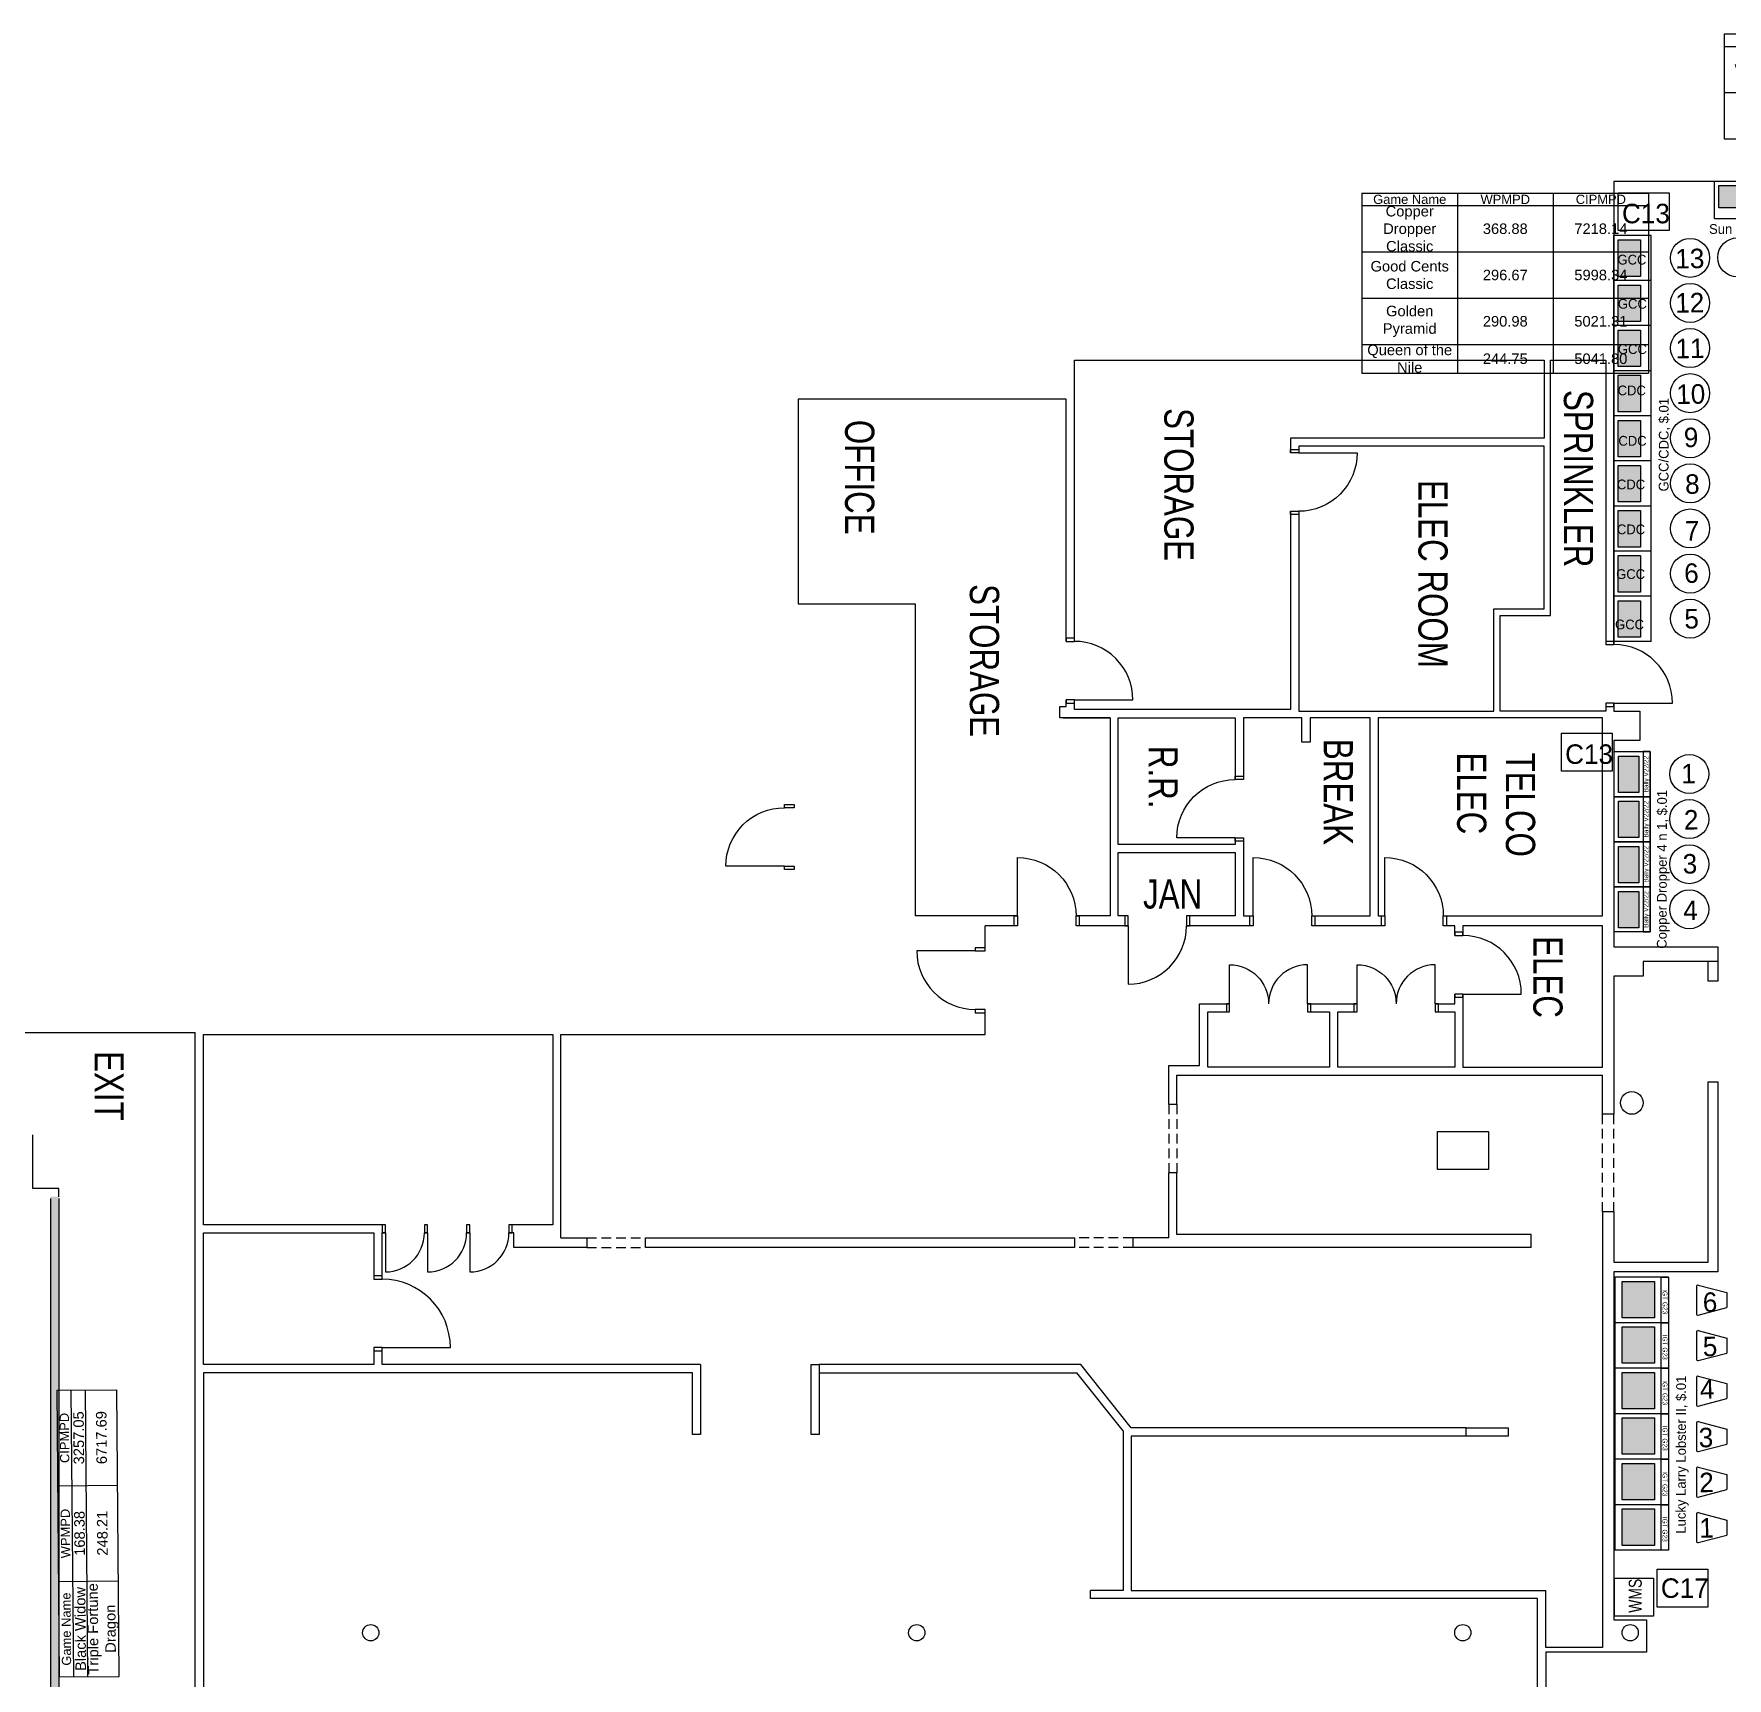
# Model space of a CAD drawing. Header units: inches. Extents: x 3213 to 10275, y -3570 to -435.
# Drawn here: x 8240 to 9282, y -1506 to -494 of the extents above; entities that cross this region are included whole.
import ezdxf
from ezdxf.enums import TextEntityAlignment as Align

# ---------------------------------------------------------------- set-up
doc = ezdxf.new("R2010")
doc.units = ezdxf.units.IN
doc.header["$LTSCALE"] = 24
doc.header["$MEASUREMENT"] = 0
doc.linetypes.add('HIDDEN', pattern=[0.375, 0.25, -0.125])
for name, color, linetype in [('00 Bally Slots', 9, 'Continuous'), ('00 Bank', 7, 'Continuous'), ('00 IGT Slots', 7, 'Continuous'), ('00 PT Enrollment', 7, 'Continuous'), ('00 Themes', 7, 'Continuous'), ('EXT  INWALL', 3, 'Continuous'), ('F1  CLG', 15, 'HIDDEN'), ('F1  COL', 242, 'Continuous'), ('F1  DIM', 4, 'Continuous'), ('F1  DOORS', 1, 'Continuous'), ('F1  WALL', 3, 'Continuous'), ('F1 NOTE', 4, 'Continuous'), ('F1 WALL-HATCH', 161, 'Continuous'), ('Machine Denoms', 7, 'Continuous')]:
    doc.layers.add(name, color=color, linetype=linetype)
doc.layers.get('Machine Denoms').off()
doc.styles.add('ARCHSTYL', font='HAND.SHX', dxfattribs={"width": 0.8})
doc.styles.add('HAND', font='Hand.shx', dxfattribs={"width": 0.8, "height": 0.5})

# ---------------------------------------------------------------- blocks, each defined once
blk = doc.blocks.new('SDG M-9000')
at = {"linetype": 'ByBlock', "lineweight": -3}
h = blk.add_hatch(color=0, dxfattribs=at)
h.dxf.hatch_style = 1
h.set_gradient(color1=(102, 0, 204), tint=0.3199999928474426, name='CYLINDER')
h.paths.add_polyline_path([(16.42563645462405, 24.98971570424715), (2.509755570619745, 24.98971570424715), (2.509755570619745, 2.515556662044219), (16.42563645462405, 2.515556662044219)])
at = {"color": 192, "linetype": 'ByBlock', "lineweight": -3}
blk.add_lwpolyline([(2.509755570619745, 24.98971570424715), (16.42563645462405, 24.98971570424715), (16.42563645462405, 2.515556662044219), (2.509755570619745, 2.515556662044219)], close=True, dxfattribs=at)
at = {"layer": '00 Bally Slots', "color": 192, "ltscale": 25}
for p, q in [((22.86, 27.75), (0, 27.75)), ((0, 0), (0, 27.75)), ((22.86, 0), (22.86, 27.75)), ((22.86, 0), (0, 0))]:
    blk.add_line(p, q, dxfattribs=at)
at = {"layer": '00 Bally Slots', "color": 192}
blk.add_circle((46.84788671963619, 13.95804291804598), 12.01240032576879, dxfattribs=at)
blk = doc.blocks.new('*T349')
at = {"layer": '00 Themes', "linetype": 'ByBlock', "lineweight": -2, "transparency": 16777216}
for p, q in [((-1.580557804109048, 176.4200033174661), (35.16999251648667, 176.7492537880601)), ((0, 0), (-1.580557804109048, 176.4200033174661)), ((36.75055032059572, 0.3292504705939336), (35.16999251648667, 176.7492537880601)), ((0, 0), (36.75055032059572, 0.3292504705939336))]:
    blk.add_line(p, q, dxfattribs=at)
at = {"layer": '00 Themes', "color": 0, "linetype": 'ByBlock', "lineweight": -2, "transparency": 16777216}
for p, q in [((8.7423343413775, 0.07832311818128801), (7.161776537268452, 176.4983264356474)), ((17.484668682755, 0.156646236362576), (15.90411087864595, 176.5766495538287)), ((-1.053705202739366, 117.6133355449774), (35.69684511785636, 117.9425860155714)), ((-0.5268526013696828, 58.80666777248871), (36.22369771922604, 59.13591824308264))]:
    blk.add_line(p, q, dxfattribs=at)
at = {"layer": '00 Themes', "color": 0, "lineweight": -3, "transparency": 16777216, "width": 58.68902777777778, "attachment_point": 5, "rotation": 90.51330272620983}
for s, insert, char_height in [('{\\fArial|b0|i0|c0;CIPMPD', (3.054035667264543, 147.0558309903126), 5.685763888888888), ('{\\fArial|b0|i0|c0;\\c255;3257.05 ', (11.79637000864022, 147.1341541084939), 6.467013888888889), ('{\\fArial|b0|i0|c0;\\c65280;6717.69 ', (25.80047799825115, 147.2596177847001), 6.467013888888889), ('{\\fArial|b0|i0|c0;WPMPD', (3.580888268632407, 88.24916321782393), 5.685763888888888), ('{\\fArial|b0|i0|c0;\\c255;168.38 ', (12.32322261001173, 88.32748633600522), 6.467013888888889), ('{\\fArial|b0|i0|c0;\\c52479;248.21 ', (26.32733059962266, 88.45295001221143), 6.467013888888889), ('{\\fArial|b0|i0|c0;Black Widow', (12.85007521137959, 29.52081856351651), 6.467013888888889), ('{\\fArial|b0|i0|c0;Triple Fortune Dragon', (26.85418320099052, 29.64628223972272), 6.467013888888889), ('{\\fArial|b0|i0|c0;Game Name', (4.107740870003909, 29.44249544533523), 5.685763888888888)]:
    blk.add_mtext(s, dxfattribs=dict(at, insert=insert, char_height=char_height))
blk = doc.blocks.new('*T376')
at = {"layer": '00 Themes', "linetype": 'ByBlock', "lineweight": -2, "transparency": 16777216}
for p, q in [((0, 0), (176.4270833333321, 0)), ((0, 0), (0, -110.7106859652115)), ((176.4270833333321, 0), (176.4270833333321, -110.7106859652115)), ((0, -110.7106859652115), (176.4270833333321, -110.7106859652115))]:
    blk.add_line(p, q, dxfattribs=at)
at = {"layer": '00 Themes', "color": 0, "linetype": 'ByBlock', "lineweight": -2, "transparency": 16777216}
for p, q in [((58.80902777777737, 0), (58.80902777777737, -110.7106859652115)), ((117.6180555555547, 0), (117.6180555555547, -110.7106859652115)), ((0, -7.701018518518481), (176.4270833333321, -7.701018518518481)), ((0, -36.17559533057954), (176.4270833333321, -36.17559533057954)), ((0, -64.6501721426406), (176.4270833333321, -64.6501721426406)), ((0, -93.12474895470166), (176.4270833333321, -93.12474895470166))]:
    blk.add_line(p, q, dxfattribs=at)
at = {"layer": '00 Themes', "color": 0, "lineweight": -3, "transparency": 16777216, "width": 58.68902777777778, "attachment_point": 5}
for s, insert, char_height in [('{\\fArial|b0|i0|c0;Game Name', (29.40451388888869, -3.850509259259184), 5.685763888888888), ('{\\fArial|b0|i0|c0;Copper Dropper Classic', (29.40451388888869, -21.93830692454901), 6.467013888888889), ('{\\fArial|b0|i0|c0;WPMPD', (88.21354166666606, -3.850509259259184), 5.685763888888888), ('{\\fArial|b0|i0|c0;CIPMPD', (147.0225694444434, -3.850509259259184), 5.685763888888888), ('{\\fArial|b0|i0|c0;\\c65280;368.88 ', (88.21354166666606, -21.93830692454901), 6.467013888888889), ('{\\fArial|b0|i0|c0;\\c65280;7218.14 ', (147.0225694444434, -21.93830692454901), 6.467013888888889), ('{\\fArial|b0|i0|c0;Good Cents Classic', (29.40451388888869, -50.41288373661007), 6.467013888888889), ('{\\fArial|b0|i0|c0;\\c52479;296.67 ', (88.21354166666606, -50.41288373661007), 6.467013888888889), ('{\\fArial|b0|i0|c0;\\c52479;5998.34 ', (147.0225694444434, -50.41288373661007), 6.467013888888889), ('{\\fArial|b0|i0|c0;Golden Pyramid', (29.40451388888869, -78.88746054867113), 6.467013888888889), ('{\\fArial|b0|i0|c0;\\c52479;290.98 ', (88.21354166666606, -78.88746054867113), 6.467013888888889), ('{\\fArial|b0|i0|c0;\\c255;5021.31 ', (147.0225694444434, -78.88746054867113), 6.467013888888889), ('{\\fArial|b0|i0|c0;Queen of the Nile', (29.40451388888869, -101.9177174599565), 6.467013888888889), ('{\\fArial|b0|i0|c0;\\c52479;244.75 ', (88.21354166666606, -101.9177174599565), 6.467013888888889), ('{\\fArial|b0|i0|c0;\\c255;5041.80 ', (147.0225694444434, -101.9177174599565), 6.467013888888889)]:
    blk.add_mtext(s, dxfattribs=dict(at, insert=insert, char_height=char_height))
blk = doc.blocks.new('*T377')
at = {"layer": '00 Themes', "linetype": 'ByBlock', "lineweight": -2, "transparency": 16777216}
for p, q in [((0, 0), (176.4270833333321, 0)), ((0, 0), (0, -64.65017214264066)), ((176.4270833333321, 0), (176.4270833333321, -64.65017214264066)), ((0, -64.65017214264066), (176.4270833333321, -64.65017214264066))]:
    blk.add_line(p, q, dxfattribs=at)
at = {"layer": '00 Themes', "color": 0, "linetype": 'ByBlock', "lineweight": -2, "transparency": 16777216}
for p, q in [((58.80902777777737, 0), (58.80902777777737, -64.65017214264066)), ((117.6180555555547, 0), (117.6180555555547, -64.65017214264066)), ((0, -7.701018518518538), (176.4270833333321, -7.701018518518538)), ((0, -36.1755953305796), (176.4270833333321, -36.1755953305796))]:
    blk.add_line(p, q, dxfattribs=at)
at = {"layer": '00 Themes', "color": 0, "lineweight": -3, "transparency": 16777216, "width": 58.68902777777778, "attachment_point": 5}
for s, insert, char_height in [('{\\fArial|b0|i0|c0;Game Name', (29.40451388888869, -3.85050925925924), 5.685763888888888), ('{\\fArial|b0|i0|c0;WPMPD', (88.21354166666606, -3.85050925925924), 5.685763888888888), ('{\\fArial|b0|i0|c0;CIPMPD', (147.0225694444434, -3.85050925925924), 5.685763888888888), ('{\\fArial|b0|i0|c0;Wild Panda', (29.40451388888869, -21.93830692454907), 6.467013888888889), ('{\\fArial|b0|i0|c0;\\c65280;307.64 ', (88.21354166666606, -21.93830692454907), 6.467013888888889), ('{\\fArial|b0|i0|c0;\\c255;4935.54 ', (147.0225694444434, -21.93830692454907), 6.467013888888889), ('{\\fArial|b0|i0|c0;Copper Dropper Classic', (29.40451388888869, -50.41288373661001), 6.467013888888889), ('{\\fArial|b0|i0|c0;\\c52479;271.43 ', (88.21354166666606, -50.41288373661001), 6.467013888888889), ('{\\fArial|b0|i0|c0;\\c65280;9573.00 ', (147.0225694444434, -50.41288373661001), 6.467013888888889)]:
    blk.add_mtext(s, dxfattribs=dict(at, insert=insert, char_height=char_height))
blk = doc.blocks.new('Western Money System')
at = {"layer": 'F1 NOTE', "color": 1}
for p, q in [((-11.67500000000018, 0), (-11.67500000000018, 24)), ((-11.67500000000018, 24), (11.67500000000018, 24)), ((11.67500000000018, 24), (11.67500000000018, 0)), ((11.67500000000018, 0), (-11.67500000000018, 0))]:
    blk.add_line(p, q, dxfattribs=at)
at = {"layer": 'F1 NOTE', "color": 1, "insert": (-9.654485521231436, 15.26752698192649), "char_height": 8, "width": 21.32948552123162, "attachment_point": 1, "style": 'HAND'}
blk.add_mtext('{\\Fhand.shx;WMS}', dxfattribs=at)
blk = doc.blocks.new('IGT G23')
at = {"linetype": 'ByBlock', "lineweight": -3}
h = blk.add_hatch(color=7, dxfattribs=at)
h.set_gradient(color1=(241, 237, 14), color2=(18, 202, 42), tint=1)
h.paths.add_polyline_path([(-33.40950770473864, -26.28231958441029), (-33.40950770473864, -1.810891012981301), (-28.90950770473864, -1.810891012981301), (-28.90950770473864, -26.28231958441029)], flags=9)
h = blk.add_hatch(color=0, dxfattribs=at)
h.dxf.hatch_style = 1
h.set_gradient(color1=(255, 63, 0), tint=0.3199999928474426, name='CYLINDER')
h.paths.add_polyline_path([(-4.530938234460336, -3.064203384183202), (-24.50645686527787, -3.064203384183202), (-24.50645686527787, -25.49565445628468), (-4.530938234460336, -25.49565445628468)])
at = {"color": 0, "linetype": 'ByBlock', "lineweight": -3}
blk.add_lwpolyline([(-24.50645686527787, -3.064203384183202), (-4.530938234460336, -3.064203384183202), (-4.530938234460336, -25.49565445628468), (-24.50645686527787, -25.49565445628468)], close=True, dxfattribs=at)
at = {"layer": '00 IGT Slots', "color": 30, "ltscale": 25}
for p, q in [((-33, 0), (0, 0)), ((-33, -28), (-33, 0)), ((0, -28), (0, 0)), ((-51.29345521104187, -4.752173367691285), (-69, -9.370273792323133)), ((-69, -18.62972620767687), (-69, -9.370273792323133)), ((-50.2880182430672, -22.18254871777754), (-50.2880182430672, -5.682548717777536)), ((-51.28801824306356, -23.18254871778481), (-69.01074992701979, -18.62696296467038)), ((-33, -28), (0, -28))]:
    blk.add_line(p, q, dxfattribs=at)
at = {"layer": '00 IGT Slots', "color": 30, "linetype": 'ByBlock', "lineweight": -3}
blk.add_lwpolyline([(-33, 0), (-28.47948319074931, 0), (-28.47948319074931, -28), (-33, -28)], close=True, dxfattribs=at)
at = {"layer": '00 IGT Slots', "color": 30, "ltscale": 25}
for centre, start, end in [((-51.2880182430672, -5.682548717777536), 0, 90.00000000041689), ((-51.2880182430672, -22.18254871777754), 270, 4.168816632087861e-10)]:
    blk.add_arc(centre, 1, start, end, dxfattribs=at)
at = {"layer": '00 IGT Slots', "color": 7, "linetype": 'ByBlock', "lineweight": -3, "insert": (-32.42048055656778, -20.63477259395586), "char_height": 3, "width": 15.21375761127274, "attachment_point": 1, "rotation": 90, "style": 'HAND'}
blk.add_mtext('IGT G23', dxfattribs=at)
blk = doc.blocks.new('SDG V22-22')
at = {"linetype": 'ByBlock', "lineweight": -3}
h = blk.add_hatch(color=0, dxfattribs=at)
h.dxf.hatch_style = 1
h.set_gradient(color1=(0, 0, 255), color2=(255, 255, 0), tint=1, name='INVSPHERICAL')
h.paths.add_polyline_path([(12.50796900181376, 24.94973572798085), (-0.02769565531707574, 24.94973572798085), (0.01311337688048297, 2.556344570606372), (12.50796900181376, 2.556344570606372)])
at = {"color": 192, "linetype": 'ByBlock', "lineweight": -3}
blk.add_lwpolyline([(-0.02769565531707502, 24.94973572798085), (12.50796900181376, 24.94973572798085), (12.50796900181376, 2.55634457060637), (0.01311337688048297, 2.556344570606371)], close=True, dxfattribs=at)
at = {"layer": '00 Bally Slots', "color": 5, "linetype": 'ByBlock', "lineweight": -3}
for points in [[(-2.800000000000001, 27.75), (19.5, 27.75), (19.5, 0), (-2.800000000000187, 3.428897790702885e-16)], [(19.5, 27.75), (15.09563805837752, 27.75), (15.09563805837752, 5.393609618244355e-16), (19.5, 0)]]:
    blk.add_lwpolyline(points, close=True, dxfattribs=at)
at = {"layer": '00 Bally Slots', "color": 5}
blk.add_circle((43.48788671963619, 13.95804291804598), 12.01240032576879, dxfattribs=at)
at = {"layer": '00 Bally Slots', "color": 7, "linetype": 'ByBlock', "lineweight": -3, "insert": (15.34907472434906, 2.60550041177612), "char_height": 3, "attachment_point": 1, "rotation": 90, "style": 'HAND'}
blk.add_mtext('Bally V22/22', dxfattribs=at)
blk = doc.blocks.new('Bally V22')
at = {"linetype": 'ByBlock', "lineweight": -3}
h = blk.add_hatch(color=0, dxfattribs=at)
h.dxf.hatch_style = 1
h.set_gradient(color1=(255, 63, 0), tint=0.3199999928474426)
h.paths.add_polyline_path([(16.42563645462405, 24.98971570424715), (2.509755570619745, 24.98971570424715), (2.509755570619745, 2.515556662044219), (16.42563645462405, 2.515556662044219)])
at = {"color": 192, "linetype": 'ByBlock', "lineweight": -3}
blk.add_lwpolyline([(2.509755570619745, 24.98971570424715), (16.42563645462405, 24.98971570424715), (16.42563645462405, 2.515556662044219), (2.509755570619745, 2.515556662044219)], close=True, dxfattribs=at)
at = {"layer": '00 Bally Slots', "color": 192, "ltscale": 25}
for p, q in [((22.86, 27.75), (0, 27.75)), ((0, 0), (0, 27.75)), ((22.86, 0), (22.86, 27.75)), ((22.86, 0), (0, 0))]:
    blk.add_line(p, q, dxfattribs=at)
at = {"layer": '00 Bally Slots', "color": 192}
blk.add_circle((46.84788671963619, 13.95804291804598), 12.01240032576879, dxfattribs=at)

msp = doc.modelspace()

# ---------------------------------------------------------------- linework, layer by layer
at = {"color": 7, "linetype": 'ByBlock', "lineweight": -3}
msp.add_line((9276.483627881445, -1055.612702913093), (9276.483627881445, -1055.612702913093), dxfattribs=at)
at = {"layer": '00 Bank'}
for points in [[(9246.471512246502, -614.8525736807169), (9215.1544064726, -614.8341082597981), (9215.164469315048, -591.5529756272517), (9246.471512246502, -591.5714410481596)], [(9211.47495062217, -947.4934469174078), (9180.157844848269, -947.4749814964889), (9180.167907690717, -924.1938488639427), (9211.47495062217, -924.2123142848505)], [(9135.317105773902, -1192.518465420919), (9104, -1192.5), (9104.010062842448, -1169.218867367454), (9135.317105773902, -1169.237332788362)], [(9270.307179641466, -1461.847961576856), (9238.990073867564, -1461.829496155937), (9239.000136710012, -1438.54836352339), (9270.307179641466, -1438.566828944298)]]:
    msp.add_lwpolyline(points, close=True, dxfattribs=at)
at = {"layer": 'EXT  INWALL', "linetype": 'ByBlock', "lineweight": -3}
msp.add_lwpolyline([(9276.483627881445, -1064.612702913093), (9276.483627881445, -1076.612702913093), (9270.483627881445, -1076.612702913093), (9270.483627881445, -1064.612702913093)], dxfattribs=at)
at = {"layer": 'F1  CLG'}
for points in [[(8938.483627881444, -1152.612702913093), (8938.483627881444, -1194.612702913093)], [(8943.483627881444, -1152.612702913093), (8943.483627881444, -1194.612702913093)], [(9205.483627881444, -1218.612702913093), (9205.483627881444, -1158.612702913093)], [(9212.483627881444, -1218.612702913093), (9212.483627881444, -1158.612702913093)], [(8580.483627881444, -1234.612702913093), (8616.483627881444, -1234.612702913093)], [(8916.483627881444, -1234.612702913093), (8880.483627881444, -1234.612702913093)], [(8580.483627881444, -1240.612702913093), (8616.483627881444, -1240.612702913093)], [(8916.483627881444, -1240.612702913093), (8880.483627881444, -1240.612702913093)]]:
    msp.add_lwpolyline(points, dxfattribs=at)
at = {"layer": 'F1  COL'}
for centre, radius in [((9223.483627881444, -1151.612702913093), 7.000000000000001), ((8447.483627881445, -1477.612702913093), 5), ((8783.483627881445, -1477.612702913093), 5), ((9119.483627881444, -1477.612702913093), 5), ((9222.483627881444, -1477.612702913093), 5)]:
    msp.add_circle(centre, radius, dxfattribs=at)
at = {"layer": 'F1  DOORS'}
for points in [[(9013.483627881444, -751.6127029130926), (9013.483627881444, -749.612702913093), (9018.483627881444, -749.612702913093), (9018.483627881444, -751.6127029130926)], [(9013.483627881444, -789.6127029130921), (9013.483627881444, -787.6127029130921), (9018.483627881444, -787.6127029130921), (9018.483627881444, -789.6127029130921)], [(8875.483627881444, -865.612702913093), (8875.483627881444, -867.612702913093), (8880.483627881444, -867.612702913093), (8880.483627881444, -865.612702913093)], [(9207.483627881444, -867.612702913093), (9207.483627881444, -869.6127029130931), (9212.483627881444, -869.6127029130931), (9212.483627881444, -867.612702913093)], [(9207.483627881444, -867.612702913093), (9207.483627881444, -869.6127029130931), (9212.483627881444, -869.6127029130931), (9212.483627881444, -867.612702913093)], [(8875.483627881444, -903.6127029130931), (8875.483627881444, -905.612702913093), (8880.483627881444, -905.612702913093), (8880.483627881444, -903.6127029130931)], [(9207.483627881444, -905.6127029130926), (9207.483627881444, -907.6127029130927), (9212.483627881444, -907.6127029130927), (9212.483627881444, -905.6127029130926)], [(9207.483627881444, -905.6127029130926), (9207.483627881444, -907.6127029130927), (9212.483627881444, -907.6127029130927), (9212.483627881444, -905.6127029130926)], [(8984.483627881444, -950.612702913093), (8984.483627881444, -952.6127029130931), (8979.483627881444, -952.6127029130931), (8979.483627881444, -950.612702913093)], [(8708.000003493917, -967.9999952135768), (8708.000003493917, -969.9999952135768), (8702.000003493917, -969.9999952135768), (8702.000003493917, -967.9999952135768)], [(8984.483627881444, -988.6127029130926), (8984.483627881444, -990.6127029130921), (8979.483627881444, -990.6127029130921), (8979.483627881444, -988.6127029130926)], [(8708.000003493917, -1005.999995213577), (8708.000003493917, -1007.999995213577), (8702.000003493917, -1007.999995213577), (8702.000003493917, -1005.999995213577)], [(8845.483627881444, -1042.612702913093), (8843.483627881444, -1042.612702913093), (8843.483627881444, -1036.612702913093), (8845.483627881444, -1036.612702913093)], [(8883.483627881444, -1042.612702913093), (8881.483627881444, -1042.612702913093), (8881.483627881444, -1036.612702913093), (8883.483627881444, -1036.612702913093)], [(8913.483627881444, -1036.612702913093), (8911.483627881445, -1036.612702913093), (8911.483627881445, -1042.612702913093), (8913.483627881444, -1042.612702913093)], [(8951.483627881444, -1036.612702913093), (8949.483627881444, -1036.612702913093), (8949.483627881444, -1042.612702913093), (8951.483627881444, -1042.612702913093)], [(8990.483627881445, -1042.612702913093), (8988.483627881445, -1042.612702913093), (8988.483627881445, -1036.612702913093), (8990.483627881445, -1036.612702913093)], [(9028.483627881444, -1042.612702913093), (9026.483627881444, -1042.612702913093), (9026.483627881444, -1036.612702913093), (9028.483627881444, -1036.612702913093)], [(9071.483627881444, -1042.612702913093), (9069.483627881444, -1042.612702913093), (9069.483627881444, -1036.612702913093), (9071.483627881444, -1036.612702913093)], [(9109.483627881444, -1042.612702913093), (9107.483627881444, -1042.612702913093), (9107.483627881444, -1036.612702913093), (9109.483627881444, -1036.612702913093)], [(9114.483627881444, -1046.612702913093), (9114.483627881444, -1048.612702913093), (9119.483627881444, -1048.612702913093), (9119.483627881444, -1046.612702913093)], [(8825.483627881444, -1058.112702913093), (8825.483627881444, -1056.112702913093), (8819.483627881444, -1056.112702913093), (8819.483627881444, -1058.112702913093)], [(8973.983627881444, -1095.612702913093), (8975.983627881444, -1095.612702913093), (8975.983627881444, -1090.612702913093), (8973.983627881444, -1090.612702913093)], [(9023.983627881444, -1095.612702913093), (9025.983627881444, -1095.612702913093), (9025.983627881444, -1090.612702913093), (9023.983627881444, -1090.612702913093)], [(9052.483627881444, -1095.612702913093), (9054.483627881444, -1095.612702913093), (9054.483627881444, -1090.612702913093), (9052.483627881444, -1090.612702913093)], [(9102.483627881444, -1095.612702913093), (9104.483627881444, -1095.612702913093), (9104.483627881444, -1090.612702913093), (9102.483627881444, -1090.612702913093)], [(9114.483627881444, -1084.612702913093), (9114.483627881444, -1086.612702913093), (9119.483627881444, -1086.612702913093), (9119.483627881444, -1084.612702913093)], [(8825.483627881444, -1096.112702913093), (8825.483627881444, -1094.112702913093), (8819.483627881444, -1094.112702913093), (8819.483627881444, -1096.112702913093)], [(8456.483627881444, -1226.612702913093), (8454.483627881444, -1226.612702913093), (8454.483627881444, -1231.612702913093), (8456.483627881444, -1231.612702913093)], [(8482.483627881444, -1226.612702913093), (8480.483627881444, -1226.612702913093), (8480.483627881444, -1231.612702913093), (8482.483627881444, -1231.612702913093)], [(8508.483627881444, -1226.612702913093), (8506.483627881444, -1226.612702913093), (8506.483627881444, -1231.612702913093), (8508.483627881444, -1231.612702913093)], [(8534.483627881444, -1226.612702913093), (8532.483627881444, -1226.612702913093), (8532.483627881444, -1231.612702913093), (8534.483627881444, -1231.612702913093)], [(8449.483627881444, -1258.112702913093), (8449.483627881444, -1260.112702913093), (8454.483627881444, -1260.112702913093), (8454.483627881444, -1258.112702913093)], [(8449.483627881444, -1302.112702913093), (8449.483627881444, -1304.112702913093), (8454.483627881444, -1304.112702913093), (8454.483627881444, -1302.112702913093)]]:
    msp.add_lwpolyline(points, close=True, dxfattribs=at)
for points in [[(9018.483627881444, -751.6127029130926), (9054.483627881444, -751.6127029130921, -0.414213562373096), (9018.483627881444, -787.6127029130921, 3.231085104332676e-15)], [(8880.483627881444, -903.6127029130931), (8916.483627881444, -903.6127029130931, 0.414213562373096), (8880.483627881444, -867.612702913093, -3.231085104332676e-15)], [(9212.483627881444, -905.6127029130926), (9248.483627881444, -905.612702913093, 0.414213562373096), (9212.483627881444, -869.6127029130931, -3.231085104332676e-15)], [(9212.483627881444, -905.6127029130926), (9248.483627881444, -905.612702913093, 0.414213562373096), (9212.483627881444, -869.6127029130931, -3.231085104332676e-15)], [(8979.483627881444, -988.6127029130926), (8943.483627881444, -988.612702913093, -0.414213562373096), (8979.483627881444, -952.6127029130931, 3.231085104332676e-15)], [(8702.000003493917, -1005.999995213577), (8666.000003493917, -1005.999995213577, -0.414213562373096), (8702.000003493917, -969.9999952135768, 3.231085104332676e-15)], [(8845.483627881444, -1036.612702913093), (8845.483627881444, -1000.612702913093, -0.414213562373096), (8881.483627881444, -1036.612702913093, 3.231085104332676e-15)], [(8990.483627881445, -1036.612702913093), (8990.483627881444, -1000.612702913093, -0.414213562373096), (9026.483627881444, -1036.612702913093, 3.231085104332676e-15)], [(9071.483627881444, -1036.612702913093), (9071.483627881444, -1000.612702913093, -0.414213562373096), (9107.483627881444, -1036.612702913093, 3.231085104332676e-15)], [(8913.483627881444, -1042.612702913093), (8913.483627881444, -1078.612702913093, 0.414213562373096), (8949.483627881444, -1042.612702913093, -3.231085104332676e-15)], [(9119.483627881444, -1084.612702913093), (9155.483627881444, -1084.612702913093, 0.414213562373096), (9119.483627881444, -1048.612702913093, -3.231085104332676e-15)], [(8819.483627881444, -1058.112702913093), (8783.483627881444, -1058.112702913093, 0.414213562373096), (8819.483627881444, -1094.112702913093, -3.231085104332676e-15)], [(8975.983627881444, -1090.612702913093), (8975.983627881444, -1066.612702913093, -0.414213562373096), (8999.983627881444, -1090.612702913093, 3.231085104332676e-15)], [(9023.983627881444, -1090.612702913093), (9023.983627881444, -1066.612702913093, 0.414213562373096), (8999.983627881444, -1090.612702913093, -3.231085104332676e-15)], [(9054.483627881444, -1090.612702913093), (9054.483627881444, -1066.612702913093, -0.414213562373096), (9078.483627881444, -1090.612702913093, 3.231085104332676e-15)], [(9102.483627881444, -1090.612702913093), (9102.483627881444, -1066.612702913093, 0.414213562373096), (9078.483627881444, -1090.612702913093, -3.231085104332676e-15)], [(8456.483627881444, -1231.612702913093), (8456.483627881444, -1255.612702913093, 0.414213562373096), (8480.483627881444, -1231.612702913093, -3.231085104332676e-15)], [(8482.483627881444, -1231.612702913093), (8482.483627881444, -1255.612702913093, 0.414213562373096), (8506.483627881444, -1231.612702913093, -3.231085104332676e-15)], [(8508.483627881444, -1231.612702913093), (8508.483627881444, -1255.612702913093, 0.414213562373096), (8532.483627881444, -1231.612702913093, -3.231085104332676e-15)], [(8454.483627881444, -1302.112702913093), (8496.483627881444, -1302.112702913093, 0.414213562373096), (8454.483627881444, -1260.112702913093, -3.231085104332676e-15)]]:
    msp.add_lwpolyline(points, format="xyb", dxfattribs=at)
at = {"layer": 'F1  WALL'}
for p, q in [((8250.48362788144, -1210.479134701203), (8250.48362788144, -1647.612702913093)), ((8255.48362788144, -1210.479134701203), (8255.483627881442, -1647.612702913093)), ((8339.483627881444, -1605.612702913093), (8339.483627881444, -1317.612702913093)), ((9121.483627881444, -1351.612702913093), (8915.483627881444, -1351.612702913093)), ((8890.483627881444, -1456.612702913093), (8890.483627881444, -1451.612702913093)), ((9165.483627881444, -1456.612702913093), (8890.483627881444, -1456.612702913093)), ((9165.483627881444, -1574.612702913093), (9165.483627881444, -1456.612702913093))]:
    msp.add_line(p, q, dxfattribs=at)
for points in [[(9212.483627881444, -584.612702913093), (9212.483627881444, -869.6127029130931)], [(9214.483627881444, -584.612702913093), (9212.483627881444, -584.612702913093)], [(9212.483627881444, -584.612702913093), (9212.483627881444, -869.6127029130931)], [(9214.483627881444, -584.612702913093), (9212.483627881444, -584.612702913093)], [(9452.483627881444, -584.612702913093), (9214.483627881444, -584.612702913093)], [(9447.483627881444, -584.612702913093), (9250.483627881444, -584.612702913093)], [(8880.483627881444, -867.612702913093), (8880.483627881444, -694.612702913093), (9169.483627881444, -694.612702913093), (9169.483627881444, -742.612702913093), (9013.483627881444, -742.612702913093), (9013.483627881444, -751.6127029130926)], [(9207.483627881444, -905.6127029130926), (9207.483627881444, -910.6127029130929), (9142.483627881444, -910.6127029130929), (9142.483627881444, -851.612702913093), (9173.483627881444, -851.612702913093), (9173.483627881444, -694.612702913093), (9207.483627881444, -694.612702913093), (9207.483627881444, -869.6127029130931)], [(9207.483627881444, -905.6127029130926), (9207.483627881444, -910.6127029130929), (9142.483627881444, -910.6127029130929), (9142.483627881444, -851.612702913093), (9173.483627881444, -851.612702913093), (9173.483627881444, -694.612702913093), (9207.483627881444, -694.612702913093), (9207.483627881444, -869.6127029130931)], [(8710.483627881444, -718.6127029130926), (8710.483627881444, -844.6127029130931), (8782.483627881444, -844.6127029130931), (8782.483627881444, -1036.612702913093)], [(8875.483627881444, -867.612702913093), (8875.483627881444, -718.612702913093), (8710.483627881444, -718.6127029130926)], [(9018.483627881444, -787.6127029130921), (9018.483627881444, -910.6127029130929), (9138.483627881444, -910.6127029130929), (9138.483627881444, -847.612702913093), (9169.483627881444, -847.612702913093), (9169.483627881444, -747.612702913093), (9018.483627881444, -747.612702913093), (9018.483627881444, -751.6127029130926)], [(9013.483627881444, -787.6127029130926), (9013.483627881444, -909.612702913093), (8880.483627881444, -909.612702913093), (8880.483627881444, -903.6127029130931)], [(8875.483627881444, -907.612702913093), (8875.483627881444, -903.6127029130931)], [(9212.483627881444, -905.6127029130926), (9212.483627881444, -910.6127029130929), (9228.483627881444, -910.6127029130929), (9228.483627881444, -928.6127029130931), (9212.483627881444, -928.6127029130931), (9212.483627881444, -1055.612702913093), (9276.483627881445, -1055.612702913093), (9276.483627881445, -1064.612702913093), (9230.483627881444, -1064.612702913093), (9230.483627881444, -1073.612702913093), (9212.483627881444, -1073.612702913093), (9212.483627881444, -1158.612702913093), (9205.483627881444, -1158.612702913093), (9205.483627881444, -1134.612702913093)], [(9212.483627881444, -905.6127029130926), (9212.483627881444, -910.6127029130929)], [(8902.483627881444, -914.612702913093), (8871.483627881444, -914.612702913093), (8871.483627881444, -907.612702913093), (8875.483627881444, -907.612702913093)], [(8873.483627881444, -914.612702913093), (8902.483627881444, -914.612702913093), (8902.483627881444, -1036.612702913093)], [(8979.483627881444, -988.6127029130926), (8979.483627881444, -992.612702913093), (8907.483627881444, -992.612702913093), (8907.483627881444, -914.612702913093), (8979.483627881444, -914.612702913093), (8979.483627881444, -952.6127029130931)], [(9026.483627881444, -1036.612702913093), (9062.483627881444, -1036.612702913093), (9062.483627881444, -914.612702913093), (9025.483627881444, -914.612702913093), (9025.483627881444, -929.6127029130931), (9020.483627881444, -929.6127029130931), (9020.483627881444, -914.612702913093), (8984.483627881444, -914.612702913093), (8984.483627881444, -952.6127029130931)], [(9107.483627881444, -1036.612702913093), (9205.483627881444, -1036.612702913093), (9205.483627881444, -914.612702913093), (9067.483627881444, -914.612702913093), (9067.483627881444, -1036.612702913093), (9071.483627881444, -1036.612702913093)], [(9107.483627881444, -1036.612702913093), (9205.483627881444, -1036.612702913093), (9205.483627881444, -914.612702913093), (9067.483627881444, -914.612702913093), (9067.483627881444, -1036.612702913093), (9071.483627881444, -1036.612702913093)], [(9212.483627881444, -910.6127029130929), (9228.483627881444, -910.6127029130929), (9228.483627881444, -928.6127029130931), (9212.483627881444, -928.6127029130931)], [(9212.483627881444, -928.6127029130931), (9212.483627881444, -1055.612702913093)], [(8984.483627881444, -988.6127029130926), (8984.483627881444, -1036.612702913093), (8990.483627881445, -1036.612702913093)], [(8913.483627881444, -1036.612702913093), (8907.483627881444, -1036.612702913093), (8907.483627881444, -997.612702913093), (8979.483627881444, -997.612702913093), (8979.483627881444, -1036.612702913093), (8949.483627881444, -1036.612702913093)], [(8845.483627881444, -1036.612702913093), (8782.483627881444, -1036.612702913093)], [(8902.483627881444, -1036.612702913093), (8881.483627881444, -1036.612702913093)], [(8825.483627881444, -1058.112702913093), (8825.483627881444, -1042.612702913093)], [(8845.483627881444, -1042.612702913093), (8825.483627881444, -1042.612702913093)], [(8913.483627881444, -1042.612702913093), (8881.483627881444, -1042.612702913093)], [(8990.483627881445, -1042.612702913093), (8949.483627881444, -1042.612702913093)], [(9071.483627881444, -1042.612702913093), (9026.483627881444, -1042.612702913093)], [(9114.483627881444, -1042.612702913093), (9107.483627881444, -1042.612702913093)], [(9114.483627881444, -1048.612702913093), (9114.483627881444, -1042.612702913093)], [(9119.483627881444, -1084.612702913093), (9119.483627881444, -1129.612702913093), (9205.483627881444, -1129.612702913093), (9205.483627881444, -1042.612702913093), (9119.483627881444, -1042.612702913093), (9119.483627881444, -1048.612702913093)], [(9119.483627881444, -1084.612702913093), (9119.483627881444, -1129.612702913093), (9205.483627881444, -1129.612702913093), (9205.483627881444, -1042.612702913093), (9119.483627881444, -1042.612702913093), (9119.483627881444, -1048.612702913093)], [(9212.483627881444, -1055.612702913093), (9276.483627881445, -1055.612702913093), (9276.483627881445, -1064.612702913093), (9230.483627881444, -1064.612702913093), (9230.483627881444, -1073.612702913093), (9212.483627881444, -1073.612702913093)], [(9212.483627881444, -1073.612702913093), (9212.483627881444, -1158.612702913093)], [(8938.483627881444, -1152.612702913093), (8938.483627881444, -1128.612702913093), (8957.483627881444, -1128.612702913093), (8957.483627881444, -1090.612702913093), (8975.983627881444, -1090.612702913093)], [(9023.983627881444, -1090.612702913093), (9054.483627881444, -1090.612702913093)], [(9102.483627881444, -1090.612702913093), (9114.483627881444, -1090.612702913093)], [(9114.483627881444, -1090.612702913093), (9114.483627881444, -1084.612702913093)], [(8564.483627881444, -1109.612702913093), (8825.483627881444, -1109.612702913093), (8825.483627881444, -1094.112702913093)], [(9023.983627881444, -1095.612702913093), (9037.483627881444, -1095.612702913093), (9037.483627881444, -1129.612702913093), (8962.483627881444, -1129.612702913093), (8962.483627881444, -1095.612702913093), (8975.983627881444, -1095.612702913093)], [(9102.483627881444, -1095.612702913093), (9114.483627881444, -1095.612702913093), (9114.483627881444, -1129.612702913093), (9042.483627881444, -1129.612702913093), (9042.483627881444, -1095.612702913093), (9054.483627881444, -1095.612702913093)], [(7990.483627881445, -1108.35736296076), (8339.483627881444, -1108.35736296076)], [(8339.483627881444, -1317.612702913093), (8339.483627881444, -1108.35736296076)], [(8456.483627881444, -1226.612702913093), (8344.483627881444, -1226.612702913093), (8344.483627881444, -1109.612702913093), (8559.483627881444, -1109.612702913093), (8559.483627881444, -1226.612702913093), (8532.483627881444, -1226.612702913093)], [(8564.483627881444, -1234.612702913093), (8564.483627881444, -1109.612702913093)], [(8943.483627881444, -1134.612702913093), (9205.483627881444, -1134.612702913093)], [(8943.483627881444, -1152.612702913093), (8943.483627881444, -1134.612702913093)], [(9212.483627881444, -1249.612702913093), (9270.483627881444, -1249.612702913093), (9270.483627881444, -1138.612702913093), (9276.483627881444, -1138.612702913093), (9276.483627881444, -1255.612702913093), (9212.483627881444, -1255.612702913093)], [(8943.483627881444, -1152.612702913093), (8938.483627881444, -1152.612702913093)], [(8255.48362788144, -1209.35736296076), (8255.48362788144, -1204.357362960759), (8239.483627881444, -1204.357362960759), (8239.483627881444, -1171.357362960759)], [(8938.483627881444, -1234.612702913093), (8938.483627881444, -1194.612702913093)], [(8943.483627881444, -1194.612702913093), (8938.483627881444, -1194.612702913093)], [(8943.483627881444, -1232.612702913093), (8943.483627881444, -1194.612702913093)], [(9212.483627881444, -1218.612702913093), (9205.483627881444, -1218.612702913093)], [(9205.483627881444, -1218.612702913093), (9205.483627881444, -1486.612702913093)], [(9212.483627881444, -1218.612702913093), (9212.483627881444, -1249.612702913093)], [(8482.483627881444, -1226.612702913093), (8480.483627881444, -1226.612702913093)], [(8508.483627881444, -1226.612702913093), (8506.483627881444, -1226.612702913093)], [(8449.483627881444, -1302.112702913093), (8449.483627881444, -1312.612702913093), (8344.483627881444, -1312.612702913093), (8344.483627881444, -1231.612702913093), (8449.483627881444, -1231.612702913093), (8449.483627881444, -1260.112702913093)], [(8454.483627881444, -1260.112702913093), (8454.483627881444, -1231.612702913093)], [(8456.483627881444, -1231.612702913093), (8454.483627881444, -1231.612702913093)], [(8482.483627881444, -1231.612702913093), (8480.483627881444, -1231.612702913093)], [(8508.483627881444, -1231.612702913093), (8506.483627881444, -1231.612702913093)], [(8580.483627881444, -1234.612702913093), (8580.483627881444, -1240.612702913093), (8535.483627881444, -1240.612702913093), (8535.483627881444, -1231.612702913093), (8532.483627881444, -1231.612702913093)], [(8564.483627881444, -1234.612702913093), (8580.483627881444, -1234.612702913093)], [(8616.483627881444, -1234.612702913093), (8880.483627881444, -1234.612702913093), (8880.483627881444, -1240.612702913093), (8616.483627881444, -1240.612702913093), (8616.483627881444, -1234.612702913093)], [(8938.483627881444, -1234.612702913093), (8916.483627881444, -1234.612702913093), (8916.483627881444, -1240.612702913093)], [(9161.483627881444, -1232.612702913093), (8943.483627881444, -1232.612702913093)], [(9161.483627881444, -1240.612702913093), (9161.483627881444, -1232.612702913093)], [(9161.483627881444, -1240.612702913093), (8916.483627881444, -1240.612702913093)], [(9212.483627881444, -1255.612702913093), (9212.483627881444, -1469.612702913093)], [(8650.483627881444, -1312.612702913093), (8454.483627881444, -1312.612702913093), (8454.483627881444, -1302.112702913093)], [(8650.483627881444, -1312.612702913093), (8650.483627881444, -1355.612702913093), (8645.483627881444, -1355.612702913093), (8645.483627881444, -1317.612702913093)], [(8884.483627881444, -1312.612702913093), (8723.483627881444, -1312.612702913093), (8723.483627881444, -1317.612702913093), (8881.983627881444, -1317.612702913093)], [(8915.483627881444, -1351.612702913093), (8884.483627881444, -1312.612702913093)], [(8645.483627881444, -1317.612702913093), (8344.483627881444, -1317.612702913093), (8344.483627881444, -1605.612702913093)], [(8910.483627881444, -1353.37051053637), (8881.983627881444, -1317.612702913093)], [(8910.483627881444, -1353.37051053637), (8910.483627881444, -1451.612702913093)], [(9121.483627881444, -1356.612702913093), (8915.483627881444, -1356.612702913093)], [(8915.483627881444, -1356.612702913093), (8915.483627881444, -1451.612702913093), (9170.483627881444, -1451.612702913093)], [(8910.483627881444, -1451.612702913093), (8890.483627881444, -1451.612702913093)], [(9205.483627881444, -1486.612702913093), (9170.483627881444, -1486.612702913093), (9170.483627881444, -1451.612702913093)], [(9212.483627881444, -1469.612702913093), (9232.483627881444, -1469.612702913093)], [(9232.483627881444, -1469.612702913093), (9232.483627881444, -1489.612702913093)], [(9232.483627881444, -1489.612702913093), (9170.483627881444, -1489.612702913093)], [(9170.483627881444, -1489.612702913093), (9170.483627881444, -1579.612702913093)]]:
    msp.add_lwpolyline(points, dxfattribs=at)
for points in [[(8723.483627881444, -1312.612702913093), (8723.483627881444, -1355.612702913093), (8718.483627881444, -1355.612702913093), (8718.483627881444, -1312.612702913093)], [(9147.483627881444, -1356.612702913093), (9121.483627881444, -1356.612702913093), (9121.483627881444, -1351.612702913093), (9147.483627881444, -1351.612702913093)]]:
    msp.add_lwpolyline(points, close=True, dxfattribs=at)
at = {"layer": 'F1 WALL-HATCH'}
msp.add_solid([(8255.48362788144, -1209.35736296076), (8250.48362788144, -1209.35736296076), (8255.483627881442, -1647.612702913093), (8250.48362788144, -1647.612702913093)], dxfattribs=at)

# ---------------------------------------------------------------- block references
for name, p in [('*T377', (9280.40625, -493.8244046694205)), ('*T376', (9057.40625, -591.8244046694205)), ('*T349', (8256.010468633041, -1504.828670394846))]:
    msp.add_blockref(name, p)
at = {"layer": '00 Bally Slots', "color": 20}
for p in [(9212.483627881444, -645.612702913093), (9212.483627881444, -673.362702913093), (9212.483627881444, -701.112702913093), (9212.483627881444, -728.862702913093), (9212.483627881444, -756.612702913093), (9212.483627881444, -784.362702913093), (9212.483627881444, -812.112702913093), (9212.483627881444, -839.862702913093), (9212.483627881444, -867.612702913093)]:
    msp.add_blockref('SDG M-9000', p, dxfattribs=at)
at = {"layer": '00 Bally Slots', "color": 0, "linetype": 'ByBlock', "lineweight": -3}
for p in [(9215.358915744288, -963.2019771493178), (9215.358917818772, -990.9519788797516), (9215.358917818772, -1018.701978879752), (9215.35891989326, -1046.451980610185)]:
    msp.add_blockref('SDG V22-22', p, dxfattribs=at)
at = {"layer": '00 Themes', "color": 10, "lineweight": -3, "transparency": 33554661}
for name, p, rotation in [('Bally V22', (9274.412948418358, -584.539464129859), 270), ('IGT G23', (9213.007095025514, -1286.903687924587), 180), ('IGT G23', (9212.996341351856, -1314.903691513122), 180), ('IGT G23', (9212.998642409872, -1342.896969459014), 180), ('IGT G23', (9212.99863599312, -1370.896964780548), 180), ('IGT G23', (9212.974320985002, -1398.921210128658), 180), ('IGT G23', (9212.963567311344, -1426.921213717193), 180)]:
    msp.add_blockref(name, p, dxfattribs=dict(at, rotation=rotation))
at = {"layer": 'Machine Denoms', "color": 1, "rotation": 89.99999999999999}
msp.add_blockref('Western Money System', (9236.865621593857, -1455.678745175026), dxfattribs=at)

# ---------------------------------------------------------------- texts
at = {"layer": '00 Bank'}
for s, p in [('C13', (9217.442592477084, -610.3650870696019)), ('C13', (9182.446030852752, -943.0059603062928)), ('C17', (9241.376320325231, -1456.183434120545))]:
    msp.add_text(s, height=12, rotation=359.9752349520519, dxfattribs=at).set_placement(p)
at = {"layer": '00 PT Enrollment', "style": 'ARCHSTYL'}
for s, rotation, p in [('13', 0.9999999999757108, (9259.277398616472, -638.0707255852121)), ('12', 0.9999999999757108, (9259.238611739343, -665.2699787115307)), ('11', 0.9999999999757108, (9259.35756889811, -693.352336514773)), ('10', 0.9999999999757108, (9259.849180478384, -721.4596468458258)), ('9', 0.9999999999757108, (9260.056204449953, -748.135604163901)), ('8', 0.9999999999761785, (9260.834870155053, -776.8192370962684)), ('7', 0.9999999999757108, (9260.687796439594, -805.6131561096336)), ('6', 0.9999999999757108, (9260.257660805331, -831.6390210035934)), ('5', 0.9999999999757108, (9260.376600171474, -859.721387066701)), ('1', 0.9999999999757108, (9258.437104703242, -954.9937048017091)), ('2', 0.9999999999757108, (9260.097453965522, -983.4165546588157)), ('6', 0.9999999999757108, (9271.721868454882, -1280.209608103183)), ('5', 0.9999999999757108, (9271.726670906577, -1307.490647116497)), ('4', 0.9999999999757108, (9269.989058705283, -1333.706749897565)), ('3', 0.9999999999757108, (9269.214500865055, -1363.508814234446)), ('2', 0.9999999999757108, (9269.562992450963, -1391.142065370855)), ('1', 0.9999999999757108, (9269.567794902658, -1419.127233138025))]:
    msp.add_text(s, height=12, rotation=rotation, dxfattribs=at).set_placement(p, align=Align.CENTER)
at = {"layer": '00 PT Enrollment', "color": 7, "style": 'ARCHSTYL'}
for s, p in [('3', (9259.35867970813, -1010.475312433159)), ('4', (9259.681754283294, -1039.123605431069))]:
    msp.add_text(s, height=12, rotation=0.9999999999761678, dxfattribs=at).set_placement(p, align=Align.CENTER)
at = {"layer": '00 Themes', "linetype": 'HIDDEN'}
for s, rotation, p in [('Sun & Moon, $.01', 359.898161479008, (9270.99824232288, -616.8716449151248)), ('GCC/CDC, $.01', 89.89816147900798, (9246.060259556487, -775.3900971560433)), ('Copper Dropper 4 n 1, $.01', 89.898161479008, (9244.906705465466, -1056.753231986742)), ('Lucky Larry Lobster II, $.01', 89.898161479008, (9256.634394884826, -1416.652925476363))]:
    msp.add_text(s, height=6, rotation=rotation, dxfattribs=at).set_placement(p)
for s, p in [('GCC', (9214.634846685225, -635.7548774210595)), ('GCC', (9214.912171661686, -662.9180999001969)), ('GCC', (9214.912167676815, -690.7742752139015)), ('CDC', (9214.74434956393, -716.2115600413008)), ('CDC', (9215.222027467244, -747.2132944823202)), ('CDC', (9214.2972854693, -774.073165412608)), ('CDC', (9214.31682884264, -801.7057860013992)), ('GCC', (9213.836435272004, -829.230575045931)), ('GCC', (9213.176618188154, -860.2358385194734))]:
    msp.add_text(s, height=6, dxfattribs=at).set_placement(p)
at = {"layer": 'F1  DIM', "char_height": 18, "attachment_point": 1, "rotation": 270, "style": 'HAND'}
for s, insert, width in [('{\\Fhand.shx;SPRINKLER}', (9199.678609695906, -712.9384139327435), 128.375), ('{\\Fhand.shx;STORAGE}', (8953.779337407977, -724.0902379462786), 176.109506211762), ('{\\Fhand.shx;OFFICE}', (8757.372592008533, -731.3311045877936), 82.6875), ('{\\Fhand.shx;ELEC ROOM}', (9110.151432867624, -768.3240935023077), 1.4210854715202e-14), ('{\\Fhand.shx;STORAGE}', (8834.141163153246, -832.3978632735108), 159.1645772492712), ('{\\Fhand.shx;R.R.}', (8944.10703191783, -931.902569738912), 82.6875), ('{\\Fhand.shx;BREAK}', (9051.873019791601, -927.6498897859602), 82.6875), ('{\\Fhand.shx;TELCO\\PELEC}', (9164.002961752061, -936.0358030368983), 1.4210854715202e-14), ('\\P{\\Fhand.shx;ELEC}', (9210.847972997999, -1048.979199396275), 82.6875), ('{\\Fhand.shx;EXIT}', (8295.496844195179, -1119.728921018158), 82.6875)]:
    msp.add_mtext(s, dxfattribs=dict(at, insert=insert, width=width))
at = {"layer": 'F1  DIM', "insert": (8922.7193445255, -1014.047913274802), "char_height": 18, "width": 82.6875, "attachment_point": 1, "style": 'HAND'}
msp.add_mtext('{\\Fhand.shx;JAN}', dxfattribs=at)

doc.saveas('drawing.dxf')
